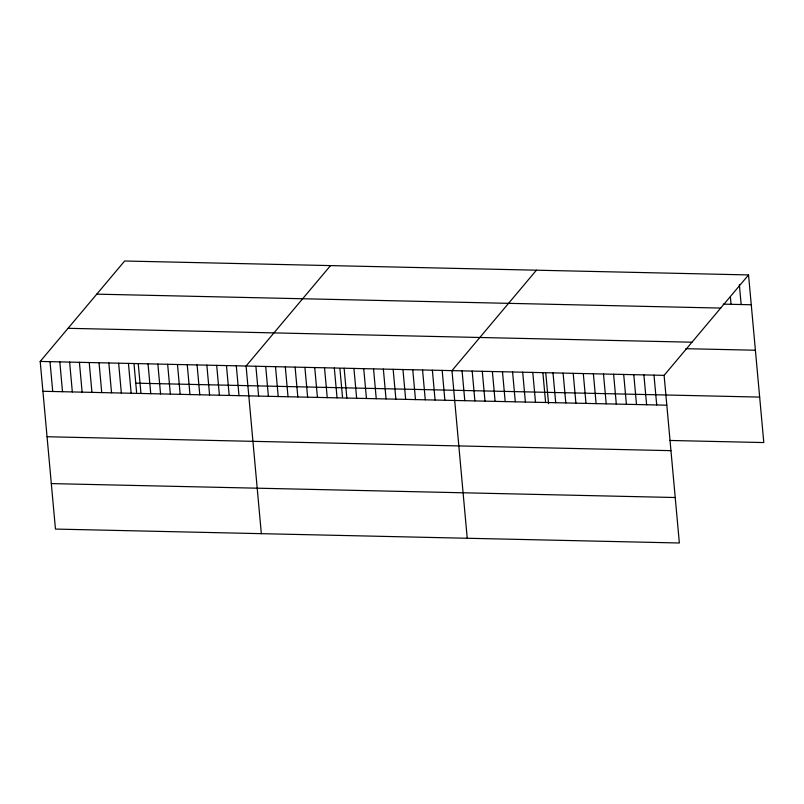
<?xml version="1.0" encoding="UTF-8"?>
<svg xmlns="http://www.w3.org/2000/svg" width="804" height="804" viewBox="0 0 804 804"><rect width="100%" height="100%" fill="white"/><g stroke="black" fill="none" stroke-linecap="round" stroke-linejoin="round"><path stroke-width="1.21" d="M748.544 274.928L664.104 375.357L679.36 542.991L55.456 529.072L40.2 361.438L124.64 261.009L748.544 274.928L763.8 442.562L669.521 440.451M330.534 265.601L246.084 366.031L261.34 533.665M536.419 270.194L451.979 370.624L467.224 538.258M723.198 304.133L751.258 304.756M96.781 294.153L720.675 308.073M68.069 328.303L691.963 342.213M685.812 348.685L755.398 350.232M40.2 361.438L664.104 375.357M135.765 383.166L759.659 397.086M42.913 391.277L666.817 405.196M47.054 436.743L670.958 450.662M51.315 483.596L675.219 497.515M739.348 284.646L741.157 304.535M730.374 296.847L731.057 304.304M653.994 375.136L656.717 404.965M643.893 374.905L646.617 404.744M633.793 374.684L636.507 404.512M623.693 374.453L626.406 404.291M613.593 374.232L616.306 404.06M603.492 374.011L606.206 403.839M593.392 373.78L596.106 403.618M583.292 373.558L586.005 403.387M573.192 373.327L575.905 403.166M563.091 373.106L565.805 402.935M552.991 372.885L555.705 402.714M545.826 373.609L548.569 403.719M542.881 372.654L545.604 402.482M532.781 372.433L535.494 402.261M522.68 372.202L525.394 402.04M512.58 371.981L515.294 401.809M502.48 371.749L505.193 401.588M492.38 371.528L495.093 401.357M482.279 371.307L484.993 401.136M472.179 371.076L474.893 400.915M462.079 370.855L464.792 400.683M442.17 370.413L444.883 400.241M432.361 370.192L435.085 400.02M422.562 369.971L425.276 399.799M412.753 369.75L415.477 399.588M402.955 369.538L405.668 399.367M393.146 369.317L395.859 399.146M383.347 369.096L386.061 398.925M373.538 368.875L376.252 398.714M363.74 368.654L366.453 398.493M353.931 368.443L356.644 398.271M344.132 368.222L346.846 398.05M339.941 369.016L342.474 396.854M334.323 368.001L337.037 397.839M324.525 367.78L327.238 397.618M314.716 367.569L317.429 397.397M304.907 367.348L307.63 397.176M295.108 367.126L297.822 396.965M285.299 366.905L288.023 396.744M275.501 366.694L278.214 396.523M265.692 366.473L268.405 396.302M255.893 366.252L258.607 396.081M236.286 365.82L238.999 395.648M226.477 365.599L229.19 395.427M216.678 365.378L219.391 395.206M206.869 365.157L209.583 394.995M197.07 364.946L199.784 394.774M187.262 364.725L189.975 394.553M177.463 364.503L180.176 394.332M167.654 364.282L170.368 394.121M157.845 364.071L160.569 393.9M148.047 363.85L150.76 393.679M138.238 363.629L140.961 393.457M134.057 364.423L136.59 392.262M128.439 363.408L131.152 393.246M118.63 363.187L121.344 393.025M108.831 362.976L111.545 392.804M99.023 362.755L101.736 392.583M89.224 362.534L91.937 392.372M79.415 362.313L82.129 392.151M69.616 362.101L72.33 391.93M59.808 361.88L62.521 391.709M50.009 361.659L52.722 391.498"/></g></svg>
